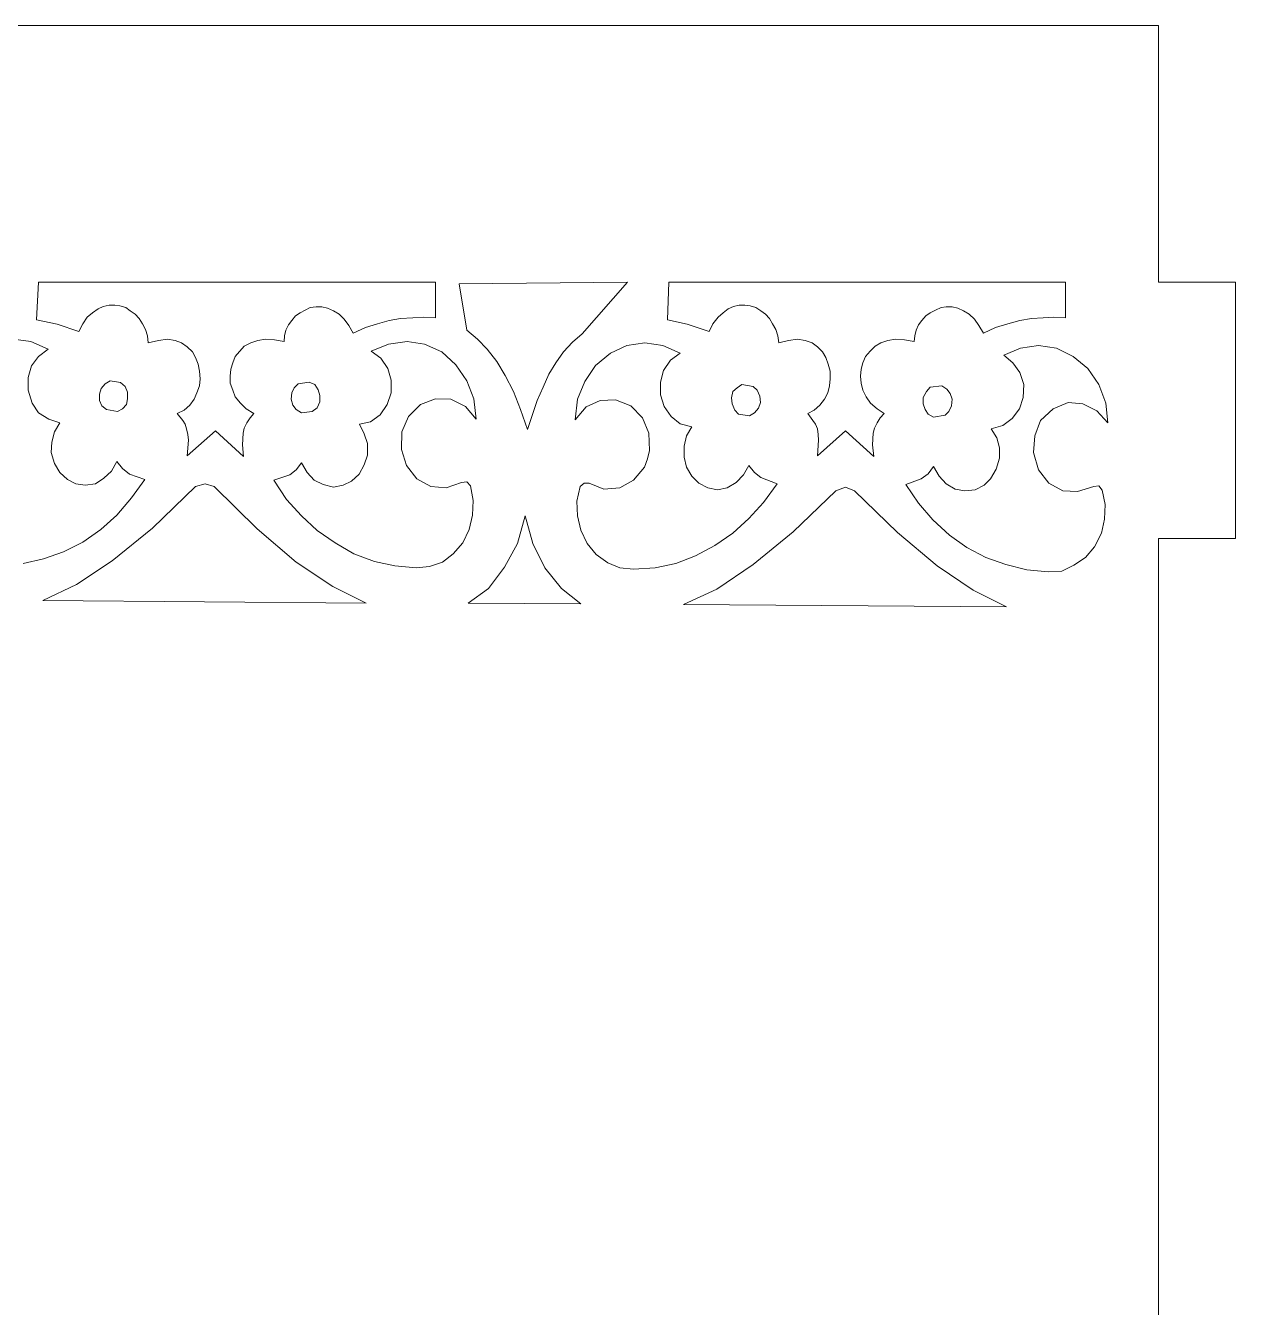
# Model space of a CAD drawing. Header units: inches. Extents: x -4.04 to 3.96, y -5.52 to 0.82.
# Drawn here: x -0.1 to 0.56, y 0.116 to 0.816 of the extents above; entities that cross this region are included whole.
import ezdxf

# ---------------------------------------------------------------- set-up
doc = ezdxf.new("R2010")
doc.units = ezdxf.units.IN
doc.header["$MEASUREMENT"] = 0
doc.layers.add('Katman 1', color=7, linetype='Continuous')

msp = doc.modelspace()

# ---------------------------------------------------------------- linework, layer by layer
at = {"layer": 'Katman 1', "color": 250, "lineweight": 9}
for points in [[(0.51845, 0.81574), (0.51845, 0.81574), (-0.51747, 0.81574), (-0.51747, 0.81574)], [(0.51845, 0.67574), (0.51845, 0.67574), (0.51845, 0.81574), (0.51845, 0.81574)], [(-0.09294, 0.67574), (-0.09294, 0.67574), (-0.09402, 0.65507), (-0.09402, 0.65507)], [(0.12367, 0.67574), (0.12367, 0.67574), (-0.09294, 0.67574), (-0.09294, 0.67574)], [(0.1237, 0.67574), (0.1237, 0.67574), (0.12367, 0.67574), (0.12367, 0.67574)], [(0.1237, 0.65613), (0.1237, 0.65613), (0.1237, 0.67574), (0.1237, 0.67574)], [(0.22864, 0.67574), (0.22864, 0.67574), (0.13661, 0.67467), (0.13661, 0.67467)], [(0.13661, 0.67467), (0.13661, 0.67467), (0.14083, 0.64947), (0.14083, 0.64947)], [(0.20379, 0.6474), (0.20379, 0.6474), (0.22864, 0.67574), (0.22864, 0.67574)], [(0.25106, 0.67574), (0.25106, 0.67574), (0.25035, 0.65507), (0.25035, 0.65507)], [(0.46767, 0.67574), (0.46767, 0.67574), (0.25106, 0.67574), (0.25106, 0.67574)], [(0.46767, 0.65613), (0.46767, 0.65613), (0.46767, 0.67574), (0.46767, 0.67574)], [(0.56043, 0.67574), (0.56043, 0.67574), (0.51845, 0.67574), (0.51845, 0.67574)], [(0.56043, 0.53573), (0.56043, 0.53573), (0.56043, 0.67574), (0.56043, 0.67574)], [(-0.06638, 0.65647), (-0.06638, 0.65647), (-0.06356, 0.65893), (-0.06356, 0.65893)], [(-0.06356, 0.65893), (-0.06356, 0.65893), (-0.06043, 0.661), (-0.06043, 0.661)], [(-0.06043, 0.661), (-0.06043, 0.661), (-0.0576, 0.66243), (-0.0576, 0.66243)], [(-0.0576, 0.66243), (-0.0576, 0.66243), (-0.05447, 0.66311), (-0.05447, 0.66311)], [(-0.05447, 0.66311), (-0.05447, 0.66311), (-0.05131, 0.66311), (-0.05131, 0.66311)], [(-0.05131, 0.66311), (-0.05131, 0.66311), (-0.04854, 0.6628), (-0.04854, 0.6628)], [(-0.04854, 0.6628), (-0.04854, 0.6628), (-0.04538, 0.66173), (-0.04538, 0.66173)], [(-0.04538, 0.66173), (-0.04538, 0.66173), (-0.04291, 0.65996), (-0.04291, 0.65996)], [(-0.04291, 0.65996), (-0.04291, 0.65996), (-0.04011, 0.65822), (-0.04011, 0.65822)], [(-0.04011, 0.65822), (-0.04011, 0.65822), (-0.038, 0.65576), (-0.038, 0.65576)], [(0.04736, 0.65718), (0.04736, 0.65718), (0.0498, 0.65893), (0.0498, 0.65893)], [(0.0498, 0.65893), (0.0498, 0.65893), (0.05541, 0.66173), (0.05541, 0.66173)], [(0.05541, 0.66173), (0.05541, 0.66173), (0.05858, 0.66209), (0.05858, 0.66209)], [(0.05858, 0.66209), (0.05858, 0.66209), (0.06172, 0.66209), (0.06172, 0.66209)], [(0.06172, 0.66209), (0.06172, 0.66209), (0.06487, 0.66138), (0.06487, 0.66138)], [(0.06487, 0.66138), (0.06487, 0.66138), (0.06803, 0.65996), (0.06803, 0.65996)], [(0.06803, 0.65996), (0.06803, 0.65996), (0.07121, 0.65822), (0.07121, 0.65822)], [(0.07121, 0.65822), (0.07121, 0.65822), (0.07398, 0.65544), (0.07398, 0.65544)], [(0.278, 0.65647), (0.278, 0.65647), (0.28082, 0.65893), (0.28082, 0.65893)], [(0.28082, 0.65893), (0.28082, 0.65893), (0.28359, 0.661), (0.28359, 0.661)], [(0.28359, 0.661), (0.28359, 0.661), (0.2864, 0.66243), (0.2864, 0.66243)], [(0.2864, 0.66243), (0.2864, 0.66243), (0.28955, 0.66311), (0.28955, 0.66311)], [(0.28955, 0.66311), (0.28955, 0.66311), (0.29269, 0.66311), (0.29269, 0.66311)], [(0.29269, 0.66311), (0.29269, 0.66311), (0.29553, 0.6628), (0.29553, 0.6628)], [(0.29553, 0.6628), (0.29553, 0.6628), (0.29864, 0.66173), (0.29864, 0.66173)], [(0.29864, 0.66173), (0.29864, 0.66173), (0.30146, 0.65996), (0.30146, 0.65996)], [(0.30146, 0.65996), (0.30146, 0.65996), (0.30391, 0.65822), (0.30391, 0.65822)], [(0.30391, 0.65822), (0.30391, 0.65822), (0.30602, 0.65576), (0.30602, 0.65576)], [(0.3914, 0.65718), (0.3914, 0.65718), (0.39385, 0.65893), (0.39385, 0.65893)], [(0.39385, 0.65893), (0.39385, 0.65893), (0.39665, 0.66031), (0.39665, 0.66031)], [(0.39665, 0.66031), (0.39665, 0.66031), (0.3998, 0.66173), (0.3998, 0.66173)], [(0.3998, 0.66173), (0.3998, 0.66173), (0.4026, 0.66209), (0.4026, 0.66209)], [(0.4026, 0.66209), (0.4026, 0.66209), (0.40576, 0.66209), (0.40576, 0.66209)], [(0.40576, 0.66209), (0.40576, 0.66209), (0.40891, 0.66138), (0.40891, 0.66138)], [(0.40891, 0.66138), (0.40891, 0.66138), (0.41209, 0.65996), (0.41209, 0.65996)], [(0.41209, 0.65996), (0.41209, 0.65996), (0.4152, 0.65822), (0.4152, 0.65822)], [(0.4152, 0.65822), (0.4152, 0.65822), (0.41798, 0.65544), (0.41798, 0.65544)], [(-0.09402, 0.65507), (-0.09402, 0.65507), (-0.0828, 0.65265), (-0.0828, 0.65265)], [(-0.0828, 0.65265), (-0.0828, 0.65265), (-0.07091, 0.64878), (-0.07091, 0.64878)], [(-0.07091, 0.64878), (-0.07091, 0.64878), (-0.0688, 0.65298), (-0.0688, 0.65298)], [(-0.0688, 0.65298), (-0.0688, 0.65298), (-0.06638, 0.65647), (-0.06638, 0.65647)], [(-0.038, 0.65576), (-0.038, 0.65576), (-0.03624, 0.65298), (-0.03624, 0.65298)], [(-0.03624, 0.65298), (-0.03624, 0.65298), (-0.03456, 0.64982), (-0.03456, 0.64982)], [(0.04211, 0.64947), (0.04211, 0.64947), (0.04352, 0.65227), (0.04352, 0.65227)], [(0.04352, 0.65227), (0.04352, 0.65227), (0.04527, 0.65473), (0.04527, 0.65473)], [(0.04527, 0.65473), (0.04527, 0.65473), (0.04736, 0.65718), (0.04736, 0.65718)], [(0.07398, 0.65544), (0.07398, 0.65544), (0.07641, 0.65194), (0.07641, 0.65194)], [(0.07641, 0.65194), (0.07641, 0.65194), (0.0789, 0.64774), (0.0789, 0.64774)], [(0.08552, 0.65087), (0.08552, 0.65087), (0.09216, 0.65298), (0.09216, 0.65298)], [(0.09216, 0.65298), (0.09216, 0.65298), (0.09847, 0.65473), (0.09847, 0.65473)], [(0.09847, 0.65473), (0.09847, 0.65473), (0.10474, 0.65576), (0.10474, 0.65576)], [(0.10474, 0.65576), (0.10474, 0.65576), (0.11141, 0.65613), (0.11141, 0.65613)], [(0.11141, 0.65613), (0.11141, 0.65613), (0.11734, 0.65647), (0.11734, 0.65647)], [(0.11734, 0.65647), (0.11734, 0.65647), (0.1237, 0.65613), (0.1237, 0.65613)], [(0.25035, 0.65507), (0.25035, 0.65507), (0.26117, 0.65265), (0.26117, 0.65265)], [(0.26117, 0.65265), (0.26117, 0.65265), (0.27313, 0.64878), (0.27313, 0.64878)], [(0.27313, 0.64878), (0.27313, 0.64878), (0.27522, 0.65298), (0.27522, 0.65298)], [(0.27522, 0.65298), (0.27522, 0.65298), (0.278, 0.65647), (0.278, 0.65647)], [(0.30602, 0.65576), (0.30602, 0.65576), (0.30773, 0.65298), (0.30773, 0.65298)], [(0.30773, 0.65298), (0.30773, 0.65298), (0.30951, 0.64982), (0.30951, 0.64982)], [(0.38616, 0.64947), (0.38616, 0.64947), (0.38754, 0.65227), (0.38754, 0.65227)], [(0.38754, 0.65227), (0.38754, 0.65227), (0.38931, 0.65473), (0.38931, 0.65473)], [(0.38931, 0.65473), (0.38931, 0.65473), (0.3914, 0.65718), (0.3914, 0.65718)], [(0.41798, 0.65544), (0.41798, 0.65544), (0.42045, 0.65194), (0.42045, 0.65194)], [(0.42045, 0.65194), (0.42045, 0.65194), (0.42289, 0.64774), (0.42289, 0.64774)], [(0.42956, 0.65087), (0.42956, 0.65087), (0.43618, 0.65298), (0.43618, 0.65298)], [(0.43618, 0.65298), (0.43618, 0.65298), (0.44285, 0.65473), (0.44285, 0.65473)], [(0.44285, 0.65473), (0.44285, 0.65473), (0.44916, 0.65576), (0.44916, 0.65576)], [(0.44916, 0.65576), (0.44916, 0.65576), (0.45545, 0.65613), (0.45545, 0.65613)], [(0.45545, 0.65613), (0.45545, 0.65613), (0.46141, 0.65647), (0.46141, 0.65647)], [(0.46141, 0.65647), (0.46141, 0.65647), (0.46767, 0.65613), (0.46767, 0.65613)], [(-0.10663, 0.64458), (-0.10663, 0.64458), (-0.09719, 0.6432), (-0.09719, 0.6432)], [(-0.03456, 0.64982), (-0.03456, 0.64982), (-0.03346, 0.64633), (-0.03346, 0.64633)], [(-0.03346, 0.64633), (-0.03346, 0.64633), (-0.03313, 0.64249), (-0.03313, 0.64249)], [(-0.02751, 0.64387), (-0.02751, 0.64387), (-0.0226, 0.64458), (-0.0226, 0.64458)], [(-0.0226, 0.64458), (-0.0226, 0.64458), (-0.01844, 0.64387), (-0.01844, 0.64387)], [(0.02676, 0.64387), (0.02676, 0.64387), (0.03096, 0.64458), (0.03096, 0.64458)], [(0.03096, 0.64458), (0.03096, 0.64458), (0.03583, 0.6442), (0.03583, 0.6442)], [(0.03583, 0.6442), (0.03583, 0.6442), (0.04107, 0.6432), (0.04107, 0.6432)], [(0.04107, 0.6432), (0.04107, 0.6432), (0.0414, 0.64633), (0.0414, 0.64633)], [(0.0414, 0.64633), (0.0414, 0.64633), (0.04211, 0.64947), (0.04211, 0.64947)], [(0.0789, 0.64774), (0.0789, 0.64774), (0.08552, 0.65087), (0.08552, 0.65087)], [(0.14083, 0.64947), (0.14083, 0.64947), (0.14672, 0.64458), (0.14672, 0.64458)], [(0.14672, 0.64458), (0.14672, 0.64458), (0.15203, 0.639), (0.15203, 0.639)], [(0.19855, 0.64282), (0.19855, 0.64282), (0.20379, 0.6474), (0.20379, 0.6474)], [(0.30951, 0.64982), (0.30951, 0.64982), (0.31057, 0.64633), (0.31057, 0.64633)], [(0.31057, 0.64633), (0.31057, 0.64633), (0.31126, 0.64249), (0.31126, 0.64249)], [(0.31648, 0.64387), (0.31648, 0.64387), (0.3214, 0.64458), (0.3214, 0.64458)], [(0.3214, 0.64458), (0.3214, 0.64458), (0.3256, 0.64387), (0.3256, 0.64387)], [(0.37076, 0.64387), (0.37076, 0.64387), (0.37496, 0.64458), (0.37496, 0.64458)], [(0.37496, 0.64458), (0.37496, 0.64458), (0.37982, 0.6442), (0.37982, 0.6442)], [(0.37982, 0.6442), (0.37982, 0.6442), (0.38511, 0.6432), (0.38511, 0.6432)], [(0.38511, 0.6432), (0.38511, 0.6432), (0.38547, 0.64633), (0.38547, 0.64633)], [(0.38547, 0.64633), (0.38547, 0.64633), (0.38616, 0.64947), (0.38616, 0.64947)], [(0.42289, 0.64774), (0.42289, 0.64774), (0.42956, 0.65087), (0.42956, 0.65087)], [(-0.09719, 0.6432), (-0.09719, 0.6432), (-0.08774, 0.639), (-0.08774, 0.639)], [(-0.08774, 0.639), (-0.08774, 0.639), (-0.09294, 0.63511), (-0.09294, 0.63511)], [(-0.03313, 0.64249), (-0.03313, 0.64249), (-0.02751, 0.64387), (-0.02751, 0.64387)], [(-0.01844, 0.64387), (-0.01844, 0.64387), (-0.01491, 0.64249), (-0.01491, 0.64249)], [(-0.01491, 0.64249), (-0.01491, 0.64249), (-0.01178, 0.64038), (-0.01178, 0.64038)], [(-0.01178, 0.64038), (-0.01178, 0.64038), (-0.00896, 0.6376), (-0.00896, 0.6376)], [(-0.00896, 0.6376), (-0.00896, 0.6376), (-0.00724, 0.63442), (-0.00724, 0.63442)], [(0.01447, 0.63511), (0.01447, 0.63511), (0.01938, 0.64073), (0.01938, 0.64073)], [(0.01938, 0.64073), (0.01938, 0.64073), (0.02289, 0.64249), (0.02289, 0.64249)], [(0.02289, 0.64249), (0.02289, 0.64249), (0.02676, 0.64387), (0.02676, 0.64387)], [(0.09812, 0.64178), (0.09812, 0.64178), (0.08868, 0.63791), (0.08868, 0.63791)], [(0.08868, 0.63791), (0.08868, 0.63791), (0.09392, 0.63406), (0.09392, 0.63406)], [(0.10828, 0.6432), (0.10828, 0.6432), (0.09812, 0.64178), (0.09812, 0.64178)], [(0.11772, 0.64178), (0.11772, 0.64178), (0.10828, 0.6432), (0.10828, 0.6432)], [(0.12717, 0.6376), (0.12717, 0.6376), (0.11772, 0.64178), (0.11772, 0.64178)], [(0.13488, 0.63058), (0.13488, 0.63058), (0.12717, 0.6376), (0.12717, 0.6376)], [(0.15203, 0.639), (0.15203, 0.639), (0.15728, 0.63233), (0.15728, 0.63233)], [(0.18943, 0.63162), (0.18943, 0.63162), (0.19363, 0.6376), (0.19363, 0.6376)], [(0.19363, 0.6376), (0.19363, 0.6376), (0.19855, 0.64282), (0.19855, 0.64282)], [(0.21924, 0.63689), (0.21924, 0.63689), (0.2283, 0.64109), (0.2283, 0.64109)], [(0.2283, 0.64109), (0.2283, 0.64109), (0.23813, 0.64249), (0.23813, 0.64249)], [(0.23813, 0.64249), (0.23813, 0.64249), (0.24793, 0.64109), (0.24793, 0.64109)], [(0.24793, 0.64109), (0.24793, 0.64109), (0.25737, 0.63689), (0.25737, 0.63689)], [(0.31126, 0.64249), (0.31126, 0.64249), (0.31648, 0.64387), (0.31648, 0.64387)], [(0.3256, 0.64387), (0.3256, 0.64387), (0.32944, 0.64249), (0.32944, 0.64249)], [(0.32944, 0.64249), (0.32944, 0.64249), (0.33224, 0.64038), (0.33224, 0.64038)], [(0.33224, 0.64038), (0.33224, 0.64038), (0.33507, 0.6376), (0.33507, 0.6376)], [(0.33507, 0.6376), (0.33507, 0.6376), (0.33678, 0.63442), (0.33678, 0.63442)], [(0.35849, 0.63511), (0.35849, 0.63511), (0.36098, 0.63791), (0.36098, 0.63791)], [(0.36098, 0.63791), (0.36098, 0.63791), (0.36376, 0.64073), (0.36376, 0.64073)], [(0.36376, 0.64073), (0.36376, 0.64073), (0.36689, 0.64249), (0.36689, 0.64249)], [(0.36689, 0.64249), (0.36689, 0.64249), (0.37076, 0.64387), (0.37076, 0.64387)], [(0.44316, 0.63967), (0.44316, 0.63967), (0.43411, 0.63582), (0.43411, 0.63582)], [(0.45301, 0.64109), (0.45301, 0.64109), (0.44316, 0.63967), (0.44316, 0.63967)], [(0.4628, 0.63967), (0.4628, 0.63967), (0.45301, 0.64109), (0.45301, 0.64109)], [(0.47187, 0.63511), (0.47187, 0.63511), (0.4628, 0.63967), (0.4628, 0.63967)], [(-0.09294, 0.63511), (-0.09294, 0.63511), (-0.0968, 0.62989), (-0.0968, 0.62989)], [(-0.00724, 0.63442), (-0.00724, 0.63442), (-0.00582, 0.63093), (-0.00582, 0.63093)], [(-0.00582, 0.63093), (-0.00582, 0.63093), (-0.00511, 0.62709), (-0.00511, 0.62709)], [(0.01203, 0.62813), (0.01203, 0.62813), (0.01307, 0.63162), (0.01307, 0.63162)], [(0.01307, 0.63162), (0.01307, 0.63162), (0.01447, 0.63511), (0.01447, 0.63511)], [(0.09392, 0.63406), (0.09392, 0.63406), (0.09774, 0.62847), (0.09774, 0.62847)], [(0.14083, 0.6218), (0.14083, 0.6218), (0.13488, 0.63058), (0.13488, 0.63058)], [(0.15728, 0.63233), (0.15728, 0.63233), (0.16179, 0.62464), (0.16179, 0.62464)], [(0.18559, 0.62535), (0.18559, 0.62535), (0.18943, 0.63162), (0.18943, 0.63162)], [(0.20522, 0.62149), (0.20522, 0.62149), (0.21117, 0.63022), (0.21117, 0.63022)], [(0.21117, 0.63022), (0.21117, 0.63022), (0.21924, 0.63689), (0.21924, 0.63689)], [(0.25213, 0.63304), (0.25213, 0.63304), (0.24828, 0.62742), (0.24828, 0.62742)], [(0.25737, 0.63689), (0.25737, 0.63689), (0.25213, 0.63304), (0.25213, 0.63304)], [(0.33678, 0.63442), (0.33678, 0.63442), (0.33822, 0.63093), (0.33822, 0.63093)], [(0.33822, 0.63093), (0.33822, 0.63093), (0.33926, 0.62709), (0.33926, 0.62709)], [(0.35607, 0.62813), (0.35607, 0.62813), (0.35711, 0.63162), (0.35711, 0.63162)], [(0.35711, 0.63162), (0.35711, 0.63162), (0.35849, 0.63511), (0.35849, 0.63511)], [(0.43411, 0.63582), (0.43411, 0.63582), (0.439, 0.63162), (0.439, 0.63162)], [(0.439, 0.63162), (0.439, 0.63162), (0.44285, 0.62638), (0.44285, 0.62638)], [(0.47996, 0.62847), (0.47996, 0.62847), (0.47187, 0.63511), (0.47187, 0.63511)], [(-0.0968, 0.62989), (-0.0968, 0.62989), (-0.0986, 0.62356), (-0.0986, 0.62356)], [(-0.0986, 0.62356), (-0.0986, 0.62356), (-0.0986, 0.61658), (-0.0986, 0.61658)], [(-0.00511, 0.62709), (-0.00511, 0.62709), (-0.0048, 0.62289), (-0.0048, 0.62289)], [(0.01165, 0.62427), (0.01165, 0.62427), (0.01203, 0.62813), (0.01203, 0.62813)], [(0.01165, 0.62042), (0.01165, 0.62042), (0.01165, 0.62427), (0.01165, 0.62427)], [(0.09774, 0.62847), (0.09774, 0.62847), (0.09954, 0.6222), (0.09954, 0.6222)], [(0.16179, 0.62464), (0.16179, 0.62464), (0.16637, 0.61589), (0.16637, 0.61589)], [(0.18248, 0.61835), (0.18248, 0.61835), (0.18559, 0.62535), (0.18559, 0.62535)], [(0.24828, 0.62742), (0.24828, 0.62742), (0.24653, 0.62109), (0.24653, 0.62109)], [(0.33926, 0.62709), (0.33926, 0.62709), (0.33926, 0.62289), (0.33926, 0.62289)], [(0.35571, 0.62427), (0.35571, 0.62427), (0.35607, 0.62813), (0.35607, 0.62813)], [(0.35607, 0.62042), (0.35607, 0.62042), (0.35571, 0.62427), (0.35571, 0.62427)], [(0.44285, 0.62638), (0.44285, 0.62638), (0.44496, 0.61973), (0.44496, 0.61973)], [(0.48587, 0.61973), (0.48587, 0.61973), (0.47996, 0.62847), (0.47996, 0.62847)], [(-0.0986, 0.61658), (-0.0986, 0.61658), (-0.09647, 0.60956), (-0.09647, 0.60956)], [(-0.05974, 0.61449), (-0.05974, 0.61449), (-0.05869, 0.61764), (-0.05869, 0.61764)], [(-0.05869, 0.61764), (-0.05869, 0.61764), (-0.05656, 0.62007), (-0.05656, 0.62007)], [(-0.05656, 0.62007), (-0.05656, 0.62007), (-0.05378, 0.6218), (-0.05378, 0.6218)], [(-0.05378, 0.6218), (-0.05378, 0.6218), (-0.04815, 0.62078), (-0.04815, 0.62078)], [(-0.04815, 0.62078), (-0.04815, 0.62078), (-0.04571, 0.61864), (-0.04571, 0.61864)], [(-0.04571, 0.61864), (-0.04571, 0.61864), (-0.04431, 0.61553), (-0.04431, 0.61553)], [(-0.00511, 0.61902), (-0.00511, 0.61902), (-0.00653, 0.6152), (-0.00653, 0.6152)], [(-0.0048, 0.62289), (-0.0048, 0.62289), (-0.00511, 0.61902), (-0.00511, 0.61902)], [(0.01307, 0.61658), (0.01307, 0.61658), (0.01165, 0.62042), (0.01165, 0.62042)], [(0.01447, 0.61309), (0.01447, 0.61309), (0.01307, 0.61658), (0.01307, 0.61658)], [(0.04667, 0.61798), (0.04667, 0.61798), (0.04527, 0.6152), (0.04527, 0.6152)], [(0.04878, 0.62007), (0.04878, 0.62007), (0.04667, 0.61798), (0.04667, 0.61798)], [(0.05471, 0.62109), (0.05471, 0.62109), (0.04878, 0.62007), (0.04878, 0.62007)], [(0.05787, 0.61973), (0.05787, 0.61973), (0.05471, 0.62109), (0.05471, 0.62109)], [(0.05963, 0.61693), (0.05963, 0.61693), (0.05787, 0.61973), (0.05787, 0.61973)], [(0.06067, 0.61378), (0.06067, 0.61378), (0.05963, 0.61693), (0.05963, 0.61693)], [(0.09954, 0.6222), (0.09954, 0.6222), (0.09954, 0.6152), (0.09954, 0.6152)], [(0.14466, 0.61202), (0.14466, 0.61202), (0.14083, 0.6218), (0.14083, 0.6218)], [(0.17932, 0.61098), (0.17932, 0.61098), (0.18248, 0.61835), (0.18248, 0.61835)], [(0.20137, 0.61169), (0.20137, 0.61169), (0.20522, 0.62149), (0.20522, 0.62149)], [(0.24653, 0.62109), (0.24653, 0.62109), (0.24653, 0.61411), (0.24653, 0.61411)], [(0.28606, 0.61589), (0.28606, 0.61589), (0.28848, 0.61798), (0.28848, 0.61798)], [(0.28848, 0.61798), (0.28848, 0.61798), (0.291, 0.61973), (0.291, 0.61973)], [(0.291, 0.61973), (0.291, 0.61973), (0.29726, 0.61864), (0.29726, 0.61864)], [(0.29726, 0.61864), (0.29726, 0.61864), (0.29935, 0.61658), (0.29935, 0.61658)], [(0.29935, 0.61658), (0.29935, 0.61658), (0.30075, 0.6134), (0.30075, 0.6134)], [(0.33889, 0.61902), (0.33889, 0.61902), (0.33789, 0.6152), (0.33789, 0.6152)], [(0.33926, 0.62289), (0.33926, 0.62289), (0.33889, 0.61902), (0.33889, 0.61902)], [(0.35711, 0.61658), (0.35711, 0.61658), (0.35607, 0.62042), (0.35607, 0.62042)], [(0.35885, 0.61309), (0.35885, 0.61309), (0.35711, 0.61658), (0.35711, 0.61658)], [(0.39385, 0.61835), (0.39385, 0.61835), (0.39178, 0.61589), (0.39178, 0.61589)], [(0.40014, 0.61902), (0.40014, 0.61902), (0.39385, 0.61835), (0.39385, 0.61835)], [(0.40294, 0.61729), (0.40294, 0.61729), (0.40014, 0.61902), (0.40014, 0.61902)], [(0.40471, 0.6148), (0.40471, 0.6148), (0.40294, 0.61729), (0.40294, 0.61729)], [(0.44496, 0.61973), (0.44496, 0.61973), (0.44458, 0.61273), (0.44458, 0.61273)], [(0.48974, 0.60956), (0.48974, 0.60956), (0.48587, 0.61973), (0.48587, 0.61973)], [(-0.09647, 0.60956), (-0.09647, 0.60956), (-0.09294, 0.60433), (-0.09294, 0.60433)], [(-0.05974, 0.61098), (-0.05974, 0.61098), (-0.05974, 0.61449), (-0.05974, 0.61449)], [(-0.05831, 0.6082), (-0.05831, 0.6082), (-0.05974, 0.61098), (-0.05974, 0.61098)], [(-0.04431, 0.61202), (-0.04431, 0.61202), (-0.045, 0.60886), (-0.045, 0.60886)], [(-0.04431, 0.61553), (-0.04431, 0.61553), (-0.04431, 0.61202), (-0.04431, 0.61202)], [(-0.00791, 0.61169), (-0.00791, 0.61169), (-0.01038, 0.60853), (-0.01038, 0.60853)], [(-0.00653, 0.6152), (-0.00653, 0.6152), (-0.00791, 0.61169), (-0.00791, 0.61169)], [(0.01727, 0.60956), (0.01727, 0.60956), (0.01447, 0.61309), (0.01447, 0.61309)], [(0.02043, 0.60644), (0.02043, 0.60644), (0.01727, 0.60956), (0.01727, 0.60956)], [(0.04527, 0.6152), (0.04527, 0.6152), (0.04494, 0.61169), (0.04494, 0.61169)], [(0.04494, 0.61169), (0.04494, 0.61169), (0.04596, 0.60853), (0.04596, 0.60853)], [(0.05925, 0.60711), (0.05925, 0.60711), (0.06067, 0.61029), (0.06067, 0.61029)], [(0.06067, 0.61029), (0.06067, 0.61029), (0.06067, 0.61378), (0.06067, 0.61378)], [(0.09954, 0.6152), (0.09954, 0.6152), (0.09741, 0.60886), (0.09741, 0.60886)], [(0.11561, 0.60886), (0.11561, 0.60886), (0.1237, 0.61202), (0.1237, 0.61202)], [(0.1237, 0.61202), (0.1237, 0.61202), (0.13207, 0.61169), (0.13207, 0.61169)], [(0.13207, 0.61169), (0.13207, 0.61169), (0.14012, 0.60782), (0.14012, 0.60782)], [(0.14605, 0.60084), (0.14605, 0.60084), (0.14466, 0.61202), (0.14466, 0.61202)], [(0.16637, 0.61589), (0.16637, 0.61589), (0.17021, 0.60606), (0.17021, 0.60606)], [(0.17407, 0.5952), (0.17407, 0.5952), (0.17932, 0.61098), (0.17932, 0.61098)], [(0.19994, 0.60046), (0.19994, 0.60046), (0.20137, 0.61169), (0.20137, 0.61169)], [(0.21359, 0.61098), (0.21359, 0.61098), (0.20593, 0.60748), (0.20593, 0.60748)], [(0.22202, 0.61133), (0.22202, 0.61133), (0.21359, 0.61098), (0.21359, 0.61098)], [(0.23042, 0.6082), (0.23042, 0.6082), (0.22202, 0.61133), (0.22202, 0.61133)], [(0.24653, 0.61411), (0.24653, 0.61411), (0.24861, 0.60782), (0.24861, 0.60782)], [(0.28535, 0.6124), (0.28535, 0.6124), (0.28606, 0.61589), (0.28606, 0.61589)], [(0.28569, 0.6092), (0.28569, 0.6092), (0.28535, 0.6124), (0.28535, 0.6124)], [(0.28713, 0.60575), (0.28713, 0.60575), (0.28569, 0.6092), (0.28569, 0.6092)], [(0.30113, 0.60991), (0.30113, 0.60991), (0.30004, 0.60678), (0.30004, 0.60678)], [(0.30075, 0.6134), (0.30075, 0.6134), (0.30113, 0.60991), (0.30113, 0.60991)], [(0.33609, 0.61169), (0.33609, 0.61169), (0.33365, 0.60853), (0.33365, 0.60853)], [(0.33789, 0.6152), (0.33789, 0.6152), (0.33609, 0.61169), (0.33609, 0.61169)], [(0.36127, 0.60956), (0.36127, 0.60956), (0.35885, 0.61309), (0.35885, 0.61309)], [(0.3648, 0.60644), (0.3648, 0.60644), (0.36127, 0.60956), (0.36127, 0.60956)], [(0.39178, 0.61589), (0.39178, 0.61589), (0.38998, 0.61273), (0.38998, 0.61273)], [(0.38998, 0.61273), (0.38998, 0.61273), (0.38998, 0.6092), (0.38998, 0.6092)], [(0.38998, 0.6092), (0.38998, 0.6092), (0.39107, 0.60606), (0.39107, 0.60606)], [(0.40576, 0.61169), (0.40576, 0.61169), (0.40471, 0.6148), (0.40471, 0.6148)], [(0.40543, 0.6082), (0.40543, 0.6082), (0.40576, 0.61169), (0.40576, 0.61169)], [(0.44458, 0.61273), (0.44458, 0.61273), (0.4425, 0.60644), (0.4425, 0.60644)], [(0.461, 0.60644), (0.461, 0.60644), (0.46909, 0.60991), (0.46909, 0.60991)], [(0.46909, 0.60991), (0.46909, 0.60991), (0.47714, 0.6092), (0.47714, 0.6092)], [(0.47714, 0.6092), (0.47714, 0.6092), (0.48483, 0.60537), (0.48483, 0.60537)], [(0.49078, 0.59875), (0.49078, 0.59875), (0.48974, 0.60956), (0.48974, 0.60956)], [(-0.09294, 0.60433), (-0.09294, 0.60433), (-0.08736, 0.60084), (-0.08736, 0.60084)], [(-0.05587, 0.60606), (-0.05587, 0.60606), (-0.05831, 0.6082), (-0.05831, 0.6082)], [(-0.04991, 0.60504), (-0.04991, 0.60504), (-0.05587, 0.60606), (-0.05587, 0.60606)], [(-0.04711, 0.60644), (-0.04711, 0.60644), (-0.04991, 0.60504), (-0.04991, 0.60504)], [(-0.045, 0.60886), (-0.045, 0.60886), (-0.04711, 0.60644), (-0.04711, 0.60644)], [(-0.01353, 0.60575), (-0.01353, 0.60575), (-0.01735, 0.60395), (-0.01735, 0.60395)], [(-0.01735, 0.60395), (-0.01735, 0.60395), (-0.01424, 0.60013), (-0.01424, 0.60013)], [(-0.01038, 0.60853), (-0.01038, 0.60853), (-0.01353, 0.60575), (-0.01353, 0.60575)], [(0.02463, 0.60395), (0.02463, 0.60395), (0.02043, 0.60644), (0.02043, 0.60644)], [(0.02252, 0.60155), (0.02252, 0.60155), (0.02463, 0.60395), (0.02463, 0.60395)], [(0.04596, 0.60853), (0.04596, 0.60853), (0.04772, 0.60606), (0.04772, 0.60606)], [(0.04772, 0.60606), (0.04772, 0.60606), (0.05052, 0.60433), (0.05052, 0.60433)], [(0.05052, 0.60433), (0.05052, 0.60433), (0.05647, 0.60504), (0.05647, 0.60504)], [(0.05647, 0.60504), (0.05647, 0.60504), (0.05925, 0.60711), (0.05925, 0.60711)], [(0.09354, 0.60324), (0.09354, 0.60324), (0.08834, 0.59942), (0.08834, 0.59942)], [(0.09741, 0.60886), (0.09741, 0.60886), (0.09354, 0.60324), (0.09354, 0.60324)], [(0.10545, 0.59384), (0.10545, 0.59384), (0.10898, 0.60224), (0.10898, 0.60224)], [(0.10898, 0.60224), (0.10898, 0.60224), (0.11561, 0.60886), (0.11561, 0.60886)], [(0.14012, 0.60782), (0.14012, 0.60782), (0.14605, 0.60084), (0.14605, 0.60084)], [(0.17021, 0.60606), (0.17021, 0.60606), (0.17407, 0.5952), (0.17407, 0.5952)], [(0.20593, 0.60748), (0.20593, 0.60748), (0.19994, 0.60046), (0.19994, 0.60046)], [(0.2367, 0.60155), (0.2367, 0.60155), (0.23042, 0.6082), (0.23042, 0.6082)], [(0.24861, 0.60782), (0.24861, 0.60782), (0.25244, 0.60224), (0.25244, 0.60224)], [(0.25244, 0.60224), (0.25244, 0.60224), (0.25737, 0.59837), (0.25737, 0.59837)], [(0.2892, 0.60362), (0.2892, 0.60362), (0.28713, 0.60575), (0.28713, 0.60575)], [(0.29515, 0.60257), (0.29515, 0.60257), (0.2892, 0.60362), (0.2892, 0.60362)], [(0.29797, 0.60433), (0.29797, 0.60433), (0.29515, 0.60257), (0.29515, 0.60257)], [(0.30004, 0.60678), (0.30004, 0.60678), (0.29797, 0.60433), (0.29797, 0.60433)], [(0.33051, 0.60575), (0.33051, 0.60575), (0.32702, 0.60395), (0.32702, 0.60395)], [(0.32702, 0.60395), (0.32702, 0.60395), (0.3298, 0.60013), (0.3298, 0.60013)], [(0.33365, 0.60853), (0.33365, 0.60853), (0.33051, 0.60575), (0.33051, 0.60575)], [(0.36864, 0.60395), (0.36864, 0.60395), (0.3648, 0.60644), (0.3648, 0.60644)], [(0.36656, 0.60155), (0.36656, 0.60155), (0.36864, 0.60395), (0.36864, 0.60395)], [(0.39107, 0.60606), (0.39107, 0.60606), (0.39278, 0.60362), (0.39278, 0.60362)], [(0.39278, 0.60362), (0.39278, 0.60362), (0.3956, 0.60189), (0.3956, 0.60189)], [(0.3956, 0.60189), (0.3956, 0.60189), (0.40194, 0.60295), (0.40194, 0.60295)], [(0.40194, 0.60295), (0.40194, 0.60295), (0.404, 0.60504), (0.404, 0.60504)], [(0.404, 0.60504), (0.404, 0.60504), (0.40543, 0.6082), (0.40543, 0.6082)], [(0.4425, 0.60644), (0.4425, 0.60644), (0.43863, 0.60117), (0.43863, 0.60117)], [(0.45403, 0.60013), (0.45403, 0.60013), (0.461, 0.60644), (0.461, 0.60644)], [(0.48483, 0.60537), (0.48483, 0.60537), (0.49078, 0.59875), (0.49078, 0.59875)], [(-0.08736, 0.60084), (-0.08736, 0.60084), (-0.0814, 0.59875), (-0.0814, 0.59875)], [(-0.0814, 0.59875), (-0.0814, 0.59875), (-0.0842, 0.59384), (-0.0842, 0.59384)], [(-0.01424, 0.60013), (-0.01424, 0.60013), (-0.01282, 0.59804), (-0.01282, 0.59804)], [(-0.01282, 0.59804), (-0.01282, 0.59804), (-0.01211, 0.59557), (-0.01211, 0.59557)], [(-0.01211, 0.59557), (-0.01211, 0.59557), (-0.01142, 0.59242), (-0.01142, 0.59242)], [(0.01869, 0.59313), (0.01869, 0.59313), (0.01938, 0.59591), (0.01938, 0.59591)], [(0.01938, 0.59591), (0.01938, 0.59591), (0.0208, 0.59875), (0.0208, 0.59875)], [(0.0208, 0.59875), (0.0208, 0.59875), (0.02252, 0.60155), (0.02252, 0.60155)], [(0.08834, 0.59942), (0.08834, 0.59942), (0.08236, 0.59804), (0.08236, 0.59804)], [(0.08236, 0.59804), (0.08236, 0.59804), (0.08481, 0.59275), (0.08481, 0.59275)], [(0.24021, 0.59313), (0.24021, 0.59313), (0.2367, 0.60155), (0.2367, 0.60155)], [(0.25737, 0.59837), (0.25737, 0.59837), (0.26368, 0.59662), (0.26368, 0.59662)], [(0.26368, 0.59662), (0.26368, 0.59662), (0.26086, 0.59171), (0.26086, 0.59171)], [(0.3298, 0.60013), (0.3298, 0.60013), (0.33122, 0.59804), (0.33122, 0.59804)], [(0.33122, 0.59804), (0.33122, 0.59804), (0.33224, 0.59557), (0.33224, 0.59557)], [(0.33224, 0.59557), (0.33224, 0.59557), (0.3326, 0.59242), (0.3326, 0.59242)], [(0.36269, 0.59313), (0.36269, 0.59313), (0.3634, 0.59591), (0.3634, 0.59591)], [(0.3634, 0.59591), (0.3634, 0.59591), (0.3648, 0.59875), (0.3648, 0.59875)], [(0.3648, 0.59875), (0.3648, 0.59875), (0.36656, 0.60155), (0.36656, 0.60155)], [(0.4334, 0.59733), (0.4334, 0.59733), (0.42711, 0.59557), (0.42711, 0.59557)], [(0.42711, 0.59557), (0.42711, 0.59557), (0.43027, 0.59069), (0.43027, 0.59069)], [(0.43863, 0.60117), (0.43863, 0.60117), (0.4334, 0.59733), (0.4334, 0.59733)], [(0.45087, 0.59171), (0.45087, 0.59171), (0.45403, 0.60013), (0.45403, 0.60013)], [(-0.08563, 0.58822), (-0.08563, 0.58822), (-0.08598, 0.58264), (-0.08598, 0.58264)], [(-0.0842, 0.59384), (-0.0842, 0.59384), (-0.08563, 0.58822), (-0.08563, 0.58822)], [(-0.01178, 0.58086), (-0.01178, 0.58086), (0.00363, 0.59451), (0.00363, 0.59451)], [(-0.01106, 0.58931), (-0.01106, 0.58931), (-0.01178, 0.58086), (-0.01178, 0.58086)], [(-0.01142, 0.59242), (-0.01142, 0.59242), (-0.01106, 0.58931), (-0.01106, 0.58931)], [(0.00363, 0.59451), (0.00363, 0.59451), (0.01902, 0.58053), (0.01902, 0.58053)], [(0.01834, 0.58684), (0.01834, 0.58684), (0.01869, 0.59313), (0.01869, 0.59313)], [(0.08481, 0.59275), (0.08481, 0.59275), (0.08656, 0.58753), (0.08656, 0.58753)], [(0.10512, 0.58435), (0.10512, 0.58435), (0.10545, 0.59384), (0.10545, 0.59384)], [(0.24057, 0.58369), (0.24057, 0.58369), (0.24021, 0.59313), (0.24021, 0.59313)], [(0.26086, 0.59171), (0.26086, 0.59171), (0.25948, 0.58615), (0.25948, 0.58615)], [(0.33224, 0.58086), (0.33224, 0.58086), (0.34764, 0.59451), (0.34764, 0.59451)], [(0.33291, 0.58931), (0.33291, 0.58931), (0.33224, 0.58086), (0.33224, 0.58086)], [(0.3326, 0.59242), (0.3326, 0.59242), (0.33291, 0.58931), (0.33291, 0.58931)], [(0.34764, 0.59451), (0.34764, 0.59451), (0.36307, 0.58053), (0.36307, 0.58053)], [(0.36235, 0.58684), (0.36235, 0.58684), (0.36269, 0.59313), (0.36269, 0.59313)], [(0.43027, 0.59069), (0.43027, 0.59069), (0.43165, 0.58511), (0.43165, 0.58511)], [(0.45016, 0.58264), (0.45016, 0.58264), (0.45087, 0.59171), (0.45087, 0.59171)], [(-0.08598, 0.58264), (-0.08598, 0.58264), (-0.0842, 0.57669), (-0.0842, 0.57669)], [(0.01902, 0.58053), (0.01902, 0.58053), (0.01834, 0.58684), (0.01834, 0.58684)], [(0.08656, 0.58124), (0.08656, 0.58124), (0.08481, 0.57597), (0.08481, 0.57597)], [(0.08656, 0.58753), (0.08656, 0.58753), (0.08656, 0.58124), (0.08656, 0.58124)], [(0.1079, 0.57562), (0.1079, 0.57562), (0.10512, 0.58435), (0.10512, 0.58435)], [(0.2395, 0.57915), (0.2395, 0.57915), (0.24057, 0.58369), (0.24057, 0.58369)], [(0.25948, 0.58615), (0.25948, 0.58615), (0.25948, 0.58017), (0.25948, 0.58017)], [(0.36307, 0.58053), (0.36307, 0.58053), (0.36235, 0.58684), (0.36235, 0.58684)], [(0.43165, 0.58511), (0.43165, 0.58511), (0.43165, 0.57948), (0.43165, 0.57948)], [(0.45301, 0.5732), (0.45301, 0.5732), (0.45016, 0.58264), (0.45016, 0.58264)], [(-0.0842, 0.57669), (-0.0842, 0.57669), (-0.0814, 0.57177), (-0.0814, 0.57177)], [(-0.05307, 0.57249), (-0.05307, 0.57249), (-0.05029, 0.57773), (-0.05029, 0.57773)], [(-0.05029, 0.57773), (-0.05029, 0.57773), (-0.04711, 0.57387), (-0.04711, 0.57387)], [(0.05052, 0.57704), (0.05052, 0.57704), (0.04772, 0.5732), (0.04772, 0.5732)], [(0.05367, 0.57177), (0.05367, 0.57177), (0.05052, 0.57704), (0.05052, 0.57704)], [(0.08481, 0.57597), (0.08481, 0.57597), (0.08201, 0.57075), (0.08201, 0.57075)], [(0.11354, 0.56829), (0.11354, 0.56829), (0.1079, 0.57562), (0.1079, 0.57562)], [(0.2318, 0.56757), (0.2318, 0.56757), (0.2378, 0.57457), (0.2378, 0.57457)], [(0.2378, 0.57457), (0.2378, 0.57457), (0.2395, 0.57915), (0.2395, 0.57915)], [(0.25948, 0.58017), (0.25948, 0.58017), (0.26086, 0.57457), (0.26086, 0.57457)], [(0.26086, 0.57457), (0.26086, 0.57457), (0.26368, 0.56971), (0.26368, 0.56971)], [(0.29198, 0.57037), (0.29198, 0.57037), (0.2948, 0.57562), (0.2948, 0.57562)], [(0.2948, 0.57562), (0.2948, 0.57562), (0.29797, 0.57177), (0.29797, 0.57177)], [(0.3956, 0.57495), (0.3956, 0.57495), (0.39278, 0.57106), (0.39278, 0.57106)], [(0.39876, 0.56971), (0.39876, 0.56971), (0.3956, 0.57495), (0.3956, 0.57495)], [(0.43165, 0.57948), (0.43165, 0.57948), (0.42989, 0.57355), (0.42989, 0.57355)], [(-0.0814, 0.57177), (-0.0814, 0.57177), (-0.07722, 0.56791), (-0.07722, 0.56791)], [(-0.07722, 0.56791), (-0.07722, 0.56791), (-0.07267, 0.56546), (-0.07267, 0.56546)], [(-0.06183, 0.56546), (-0.06183, 0.56546), (-0.05727, 0.56862), (-0.05727, 0.56862)], [(-0.05727, 0.56862), (-0.05727, 0.56862), (-0.05307, 0.57249), (-0.05307, 0.57249)], [(-0.04711, 0.57387), (-0.04711, 0.57387), (-0.04324, 0.57075), (-0.04324, 0.57075)], [(-0.04324, 0.57075), (-0.04324, 0.57075), (-0.03489, 0.56791), (-0.03489, 0.56791)], [(-0.03489, 0.56791), (-0.03489, 0.56791), (-0.04224, 0.5578), (-0.04224, 0.5578)], [(0.04422, 0.57037), (0.04422, 0.57037), (0.03549, 0.56757), (0.03549, 0.56757)], [(0.03549, 0.56757), (0.03549, 0.56757), (0.04247, 0.55704), (0.04247, 0.55704)], [(0.04772, 0.5732), (0.04772, 0.5732), (0.04422, 0.57037), (0.04422, 0.57037)], [(0.05749, 0.56757), (0.05749, 0.56757), (0.05367, 0.57177), (0.05367, 0.57177)], [(0.06243, 0.56513), (0.06243, 0.56513), (0.05749, 0.56757), (0.05749, 0.56757)], [(0.08201, 0.57075), (0.08201, 0.57075), (0.07783, 0.56689), (0.07783, 0.56689)], [(0.12121, 0.56409), (0.12121, 0.56409), (0.11354, 0.56829), (0.11354, 0.56829)], [(0.22444, 0.56337), (0.22444, 0.56337), (0.2318, 0.56757), (0.2318, 0.56757)], [(0.26368, 0.56971), (0.26368, 0.56971), (0.26751, 0.56584), (0.26751, 0.56584)], [(0.28782, 0.56617), (0.28782, 0.56617), (0.29198, 0.57037), (0.29198, 0.57037)], [(0.29797, 0.57177), (0.29797, 0.57177), (0.30146, 0.569), (0.30146, 0.569)], [(0.30146, 0.569), (0.30146, 0.569), (0.3102, 0.56546), (0.3102, 0.56546)], [(0.38896, 0.56829), (0.38896, 0.56829), (0.38054, 0.56513), (0.38054, 0.56513)], [(0.39278, 0.57106), (0.39278, 0.57106), (0.38896, 0.56829), (0.38896, 0.56829)], [(0.4026, 0.56546), (0.4026, 0.56546), (0.39876, 0.56971), (0.39876, 0.56971)], [(0.42674, 0.56829), (0.42674, 0.56829), (0.42325, 0.56477), (0.42325, 0.56477)], [(0.42989, 0.57355), (0.42989, 0.57355), (0.42674, 0.56829), (0.42674, 0.56829)], [(0.4586, 0.56584), (0.4586, 0.56584), (0.45301, 0.5732), (0.45301, 0.5732)], [(-0.07267, 0.56546), (-0.07267, 0.56546), (-0.06742, 0.56477), (-0.06742, 0.56477)], [(-0.06742, 0.56477), (-0.06742, 0.56477), (-0.06183, 0.56546), (-0.06183, 0.56546)], [(-0.03069, 0.54131), (-0.03069, 0.54131), (-0.00724, 0.56409), (-0.00724, 0.56409)], [(-0.00724, 0.56409), (-0.00724, 0.56409), (-0.00198, 0.56546), (-0.00198, 0.56546)], [(-0.00198, 0.56546), (-0.00198, 0.56546), (0.00291, 0.56409), (0.00291, 0.56409)], [(0.00291, 0.56409), (0.00291, 0.56409), (0.02638, 0.54099), (0.02638, 0.54099)], [(0.06803, 0.56371), (0.06803, 0.56371), (0.06243, 0.56513), (0.06243, 0.56513)], [(0.07327, 0.56477), (0.07327, 0.56477), (0.06803, 0.56371), (0.06803, 0.56371)], [(0.07783, 0.56689), (0.07783, 0.56689), (0.07327, 0.56477), (0.07327, 0.56477)], [(0.12959, 0.56337), (0.12959, 0.56337), (0.12121, 0.56409), (0.12121, 0.56409)], [(0.13803, 0.56617), (0.13803, 0.56617), (0.12959, 0.56337), (0.12959, 0.56337)], [(0.14083, 0.56653), (0.14083, 0.56653), (0.13803, 0.56617), (0.13803, 0.56617)], [(0.14292, 0.56442), (0.14292, 0.56442), (0.14083, 0.56653), (0.14083, 0.56653)], [(0.14432, 0.55637), (0.14432, 0.55637), (0.14292, 0.56442), (0.14292, 0.56442)], [(0.20099, 0.55602), (0.20099, 0.55602), (0.20275, 0.56409), (0.20275, 0.56409)], [(0.20275, 0.56409), (0.20275, 0.56409), (0.20486, 0.56584), (0.20486, 0.56584)], [(0.20486, 0.56584), (0.20486, 0.56584), (0.20766, 0.56584), (0.20766, 0.56584)], [(0.20766, 0.56584), (0.20766, 0.56584), (0.21568, 0.56269), (0.21568, 0.56269)], [(0.21568, 0.56269), (0.21568, 0.56269), (0.22444, 0.56337), (0.22444, 0.56337)], [(0.26751, 0.56584), (0.26751, 0.56584), (0.27242, 0.56337), (0.27242, 0.56337)], [(0.27242, 0.56337), (0.27242, 0.56337), (0.27764, 0.56233), (0.27764, 0.56233)], [(0.27764, 0.56233), (0.27764, 0.56233), (0.28291, 0.56337), (0.28291, 0.56337)], [(0.28291, 0.56337), (0.28291, 0.56337), (0.28782, 0.56617), (0.28782, 0.56617)], [(0.3102, 0.56546), (0.3102, 0.56546), (0.30284, 0.55535), (0.30284, 0.55535)], [(0.31895, 0.53924), (0.31895, 0.53924), (0.34238, 0.56162), (0.34238, 0.56162)], [(0.34238, 0.56162), (0.34238, 0.56162), (0.34764, 0.56371), (0.34764, 0.56371)], [(0.34764, 0.56371), (0.34764, 0.56371), (0.35254, 0.56162), (0.35254, 0.56162)], [(0.35254, 0.56162), (0.35254, 0.56162), (0.376, 0.53891), (0.376, 0.53891)], [(0.38054, 0.56513), (0.38054, 0.56513), (0.38754, 0.55497), (0.38754, 0.55497)], [(0.40752, 0.56269), (0.40752, 0.56269), (0.4026, 0.56546), (0.4026, 0.56546)], [(0.41274, 0.56162), (0.41274, 0.56162), (0.40752, 0.56269), (0.40752, 0.56269)], [(0.41836, 0.56233), (0.41836, 0.56233), (0.41274, 0.56162), (0.41274, 0.56162)], [(0.42325, 0.56477), (0.42325, 0.56477), (0.41836, 0.56233), (0.41836, 0.56233)], [(0.46632, 0.56162), (0.46632, 0.56162), (0.4586, 0.56584), (0.4586, 0.56584)], [(0.47434, 0.56131), (0.47434, 0.56131), (0.46632, 0.56162), (0.46632, 0.56162)], [(0.48309, 0.56409), (0.48309, 0.56409), (0.47434, 0.56131), (0.47434, 0.56131)], [(0.48587, 0.56442), (0.48587, 0.56442), (0.48309, 0.56409), (0.48309, 0.56409)], [(0.48765, 0.56199), (0.48765, 0.56199), (0.48587, 0.56442), (0.48587, 0.56442)], [(0.48941, 0.55431), (0.48941, 0.55431), (0.48765, 0.56199), (0.48765, 0.56199)], [(-0.04224, 0.5578), (-0.04224, 0.5578), (-0.05029, 0.54835), (-0.05029, 0.54835)], [(0.04247, 0.55704), (0.04247, 0.55704), (0.05052, 0.54797), (0.05052, 0.54797)], [(0.14399, 0.54835), (0.14399, 0.54835), (0.14432, 0.55637), (0.14432, 0.55637)], [(0.20137, 0.54797), (0.20137, 0.54797), (0.20099, 0.55602), (0.20099, 0.55602)], [(0.30284, 0.55535), (0.30284, 0.55535), (0.2948, 0.54657), (0.2948, 0.54657)], [(0.38754, 0.55497), (0.38754, 0.55497), (0.39527, 0.54586), (0.39527, 0.54586)], [(0.48903, 0.54624), (0.48903, 0.54624), (0.48941, 0.55431), (0.48941, 0.55431)], [(-0.05029, 0.54835), (-0.05029, 0.54835), (-0.05902, 0.54062), (-0.05902, 0.54062)], [(0.05052, 0.54797), (0.05052, 0.54797), (0.05925, 0.53995), (0.05925, 0.53995)], [(0.14223, 0.54062), (0.14223, 0.54062), (0.14399, 0.54835), (0.14399, 0.54835)], [(0.16846, 0.53295), (0.16846, 0.53295), (0.17266, 0.54797), (0.17266, 0.54797)], [(0.17266, 0.54797), (0.17266, 0.54797), (0.17685, 0.53295), (0.17685, 0.53295)], [(0.20312, 0.54028), (0.20312, 0.54028), (0.20137, 0.54797), (0.20137, 0.54797)], [(0.2948, 0.54657), (0.2948, 0.54657), (0.28606, 0.53853), (0.28606, 0.53853)], [(0.4873, 0.53853), (0.4873, 0.53853), (0.48903, 0.54624), (0.48903, 0.54624)], [(-0.05902, 0.54062), (-0.05902, 0.54062), (-0.0688, 0.53364), (-0.0688, 0.53364)], [(-0.05269, 0.5235), (-0.05269, 0.5235), (-0.03069, 0.54131), (-0.03069, 0.54131)], [(0.02638, 0.54099), (0.02638, 0.54099), (0.04772, 0.5228), (0.04772, 0.5228)], [(0.05925, 0.53995), (0.05925, 0.53995), (0.06907, 0.53328), (0.06907, 0.53328)], [(0.13874, 0.53328), (0.13874, 0.53328), (0.14223, 0.54062), (0.14223, 0.54062)], [(0.20661, 0.53295), (0.20661, 0.53295), (0.20312, 0.54028), (0.20312, 0.54028)], [(0.29726, 0.52139), (0.29726, 0.52139), (0.31895, 0.53924), (0.31895, 0.53924)], [(0.39527, 0.54586), (0.39527, 0.54586), (0.40436, 0.5375), (0.40436, 0.5375)], [(-0.0688, 0.53364), (-0.0688, 0.53364), (-0.07931, 0.52837), (-0.07931, 0.52837)], [(0.06907, 0.53328), (0.06907, 0.53328), (0.07923, 0.52733), (0.07923, 0.52733)], [(0.13345, 0.52733), (0.13345, 0.52733), (0.13874, 0.53328), (0.13874, 0.53328)], [(0.16146, 0.51997), (0.16146, 0.51997), (0.16846, 0.53295), (0.16846, 0.53295)], [(0.17685, 0.53295), (0.17685, 0.53295), (0.18348, 0.51964), (0.18348, 0.51964)], [(0.21152, 0.527), (0.21152, 0.527), (0.20661, 0.53295), (0.20661, 0.53295)], [(0.28606, 0.53853), (0.28606, 0.53853), (0.27626, 0.53188), (0.27626, 0.53188)], [(0.376, 0.53891), (0.376, 0.53891), (0.39769, 0.52068), (0.39769, 0.52068)], [(0.40436, 0.5375), (0.40436, 0.5375), (0.41378, 0.53084), (0.41378, 0.53084)], [(0.48345, 0.53115), (0.48345, 0.53115), (0.4873, 0.53853), (0.4873, 0.53853)], [(0.51845, -0.30421), (0.51845, -0.30421), (0.51845, 0.53573), (0.51845, 0.53573)], [(0.51845, 0.53573), (0.51845, 0.53573), (0.56043, 0.53573), (0.56043, 0.53573)], [(-0.07931, 0.52837), (-0.07931, 0.52837), (-0.09016, 0.52455), (-0.09016, 0.52455)], [(0.07923, 0.52733), (0.07923, 0.52733), (0.09043, 0.52315), (0.09043, 0.52315)], [(0.12752, 0.5228), (0.12752, 0.5228), (0.13345, 0.52733), (0.13345, 0.52733)], [(0.21781, 0.52244), (0.21781, 0.52244), (0.21152, 0.527), (0.21152, 0.527)], [(0.26575, 0.52628), (0.26575, 0.52628), (0.25491, 0.5221), (0.25491, 0.5221)], [(0.27626, 0.53188), (0.27626, 0.53188), (0.26575, 0.52628), (0.26575, 0.52628)], [(0.41378, 0.53084), (0.41378, 0.53084), (0.42427, 0.52526), (0.42427, 0.52526)], [(0.42427, 0.52526), (0.42427, 0.52526), (0.43514, 0.52139), (0.43514, 0.52139)], [(0.47225, 0.52106), (0.47225, 0.52106), (0.47854, 0.52526), (0.47854, 0.52526)], [(0.47854, 0.52526), (0.47854, 0.52526), (0.48345, 0.53115), (0.48345, 0.53115)], [(-0.09016, 0.52455), (-0.09016, 0.52455), (-0.10138, 0.5221), (-0.10138, 0.5221)], [(-0.07229, 0.51053), (-0.07229, 0.51053), (-0.05269, 0.5235), (-0.05269, 0.5235)], [(0.04772, 0.5228), (0.04772, 0.5228), (0.06767, 0.5095), (0.06767, 0.5095)], [(0.09043, 0.52315), (0.09043, 0.52315), (0.10161, 0.52068), (0.10161, 0.52068)], [(0.10161, 0.52068), (0.10161, 0.52068), (0.11319, 0.51964), (0.11319, 0.51964)], [(0.11319, 0.51964), (0.11319, 0.51964), (0.12052, 0.52035), (0.12052, 0.52035)], [(0.12052, 0.52035), (0.12052, 0.52035), (0.12752, 0.5228), (0.12752, 0.5228)], [(0.15272, 0.50844), (0.15272, 0.50844), (0.16146, 0.51997), (0.16146, 0.51997)], [(0.18348, 0.51964), (0.18348, 0.51964), (0.19263, 0.50844), (0.19263, 0.50844)], [(0.22444, 0.51964), (0.22444, 0.51964), (0.21781, 0.52244), (0.21781, 0.52244)], [(0.2318, 0.51895), (0.2318, 0.51895), (0.22444, 0.51964), (0.22444, 0.51964)], [(0.2437, 0.51964), (0.2437, 0.51964), (0.2318, 0.51895), (0.2318, 0.51895)], [(0.25491, 0.5221), (0.25491, 0.5221), (0.2437, 0.51964), (0.2437, 0.51964)], [(0.27733, 0.50808), (0.27733, 0.50808), (0.29726, 0.52139), (0.29726, 0.52139)], [(0.39769, 0.52068), (0.39769, 0.52068), (0.41729, 0.50739), (0.41729, 0.50739)], [(0.43514, 0.52139), (0.43514, 0.52139), (0.44667, 0.51859), (0.44667, 0.51859)], [(0.44667, 0.51859), (0.44667, 0.51859), (0.45825, 0.51752), (0.45825, 0.51752)], [(0.46561, 0.51788), (0.46561, 0.51788), (0.47225, 0.52106), (0.47225, 0.52106)], [(0.45825, 0.51752), (0.45825, 0.51752), (0.46561, 0.51788), (0.46561, 0.51788)], [(-0.09052, 0.5018), (-0.09052, 0.5018), (-0.07229, 0.51053), (-0.07229, 0.51053)], [(0.06767, 0.5095), (0.06767, 0.5095), (0.08585, 0.50037), (0.08585, 0.50037)], [(0.14154, 0.50037), (0.14154, 0.50037), (0.15272, 0.50844), (0.15272, 0.50844)], [(0.19263, 0.50844), (0.19263, 0.50844), (0.20312, 0.50004), (0.20312, 0.50004)], [(0.25911, 0.49966), (0.25911, 0.49966), (0.27733, 0.50808), (0.27733, 0.50808)], [(0.41729, 0.50739), (0.41729, 0.50739), (0.43552, 0.49828), (0.43552, 0.49828)], [(0.08585, 0.50037), (0.08585, 0.50037), (-0.09052, 0.5018), (-0.09052, 0.5018)], [(0.20312, 0.50004), (0.20312, 0.50004), (0.14154, 0.50037), (0.14154, 0.50037)], [(0.43552, 0.49828), (0.43552, 0.49828), (0.25911, 0.49966), (0.25911, 0.49966)]]:
    msp.add_open_spline(points, degree=3, dxfattribs=at)

doc.saveas('drawing.dxf')
